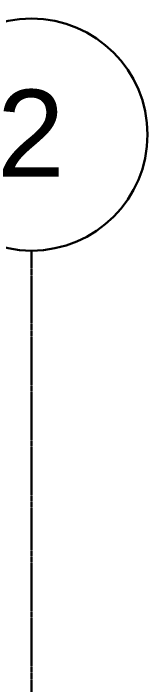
# Model space of a CAD drawing. Header units: inches. Extents: x -19229 to -222, y -6301 to 12387.
# Drawn here: x -3161.8 to -3106.3, y 12109.1 to 12386.7 of the extents above; entities that cross this region are included whole.
import ezdxf

# ---------------------------------------------------------------- set-up
doc = ezdxf.new("R2010")
doc.units = ezdxf.units.IN
doc.header["$MEASUREMENT"] = 0
doc.linetypes.add('Grid Line 1_2_', pattern=[0.875, 0.5, -0.125, 0.125, -0.125])
doc.layers.add('S-GRID', color=1, linetype='Continuous', lineweight=9)
doc.layers.add('S-GRID-IDEN', color=1, linetype='Continuous', lineweight=30)
doc.styles.add('Arial_1', font='arial.ttf', dxfattribs={"height": 36})

# ---------------------------------------------------------------- blocks, each defined once
blk = doc.blocks.new('Grid - Grid Head - Circle-1738874-SLAB ON GROUND JOINTS')
at = {"layer": 'S-GRID-IDEN'}
for start, end in [(360, 180), (180, 360)]:
    blk.add_arc((0, 0), 0.25, start, end, dxfattribs=at)

msp = doc.modelspace()

# ---------------------------------------------------------------- linework, layer by layer
at = {"layer": 'S-GRID', "linetype": 'Grid Line 1_2_', "lineweight": 30}
msp.add_line((-3154.32374, 9772.6103), (-3154.32374, 12288.55505), dxfattribs=at)

# ---------------------------------------------------------------- block references
at = {"layer": 'S-GRID-IDEN', "xscale": 191.9999999999999, "yscale": 191.9999999999999, "zscale": 191.9999999999999}
msp.add_blockref('Grid - Grid Head - Circle-1738874-SLAB ON GROUND JOINTS', (-3154.32374, 12336.55505), dxfattribs=at)

# ---------------------------------------------------------------- texts
at = {"layer": 'S-GRID-IDEN', "lineweight": 9, "insert": (-3168.58178, 12355.13093), "char_height": 36, "width": 33.936, "attachment_point": 1, "style": 'Arial_1'}
msp.add_mtext('2', dxfattribs=at)

doc.saveas('drawing.dxf')
